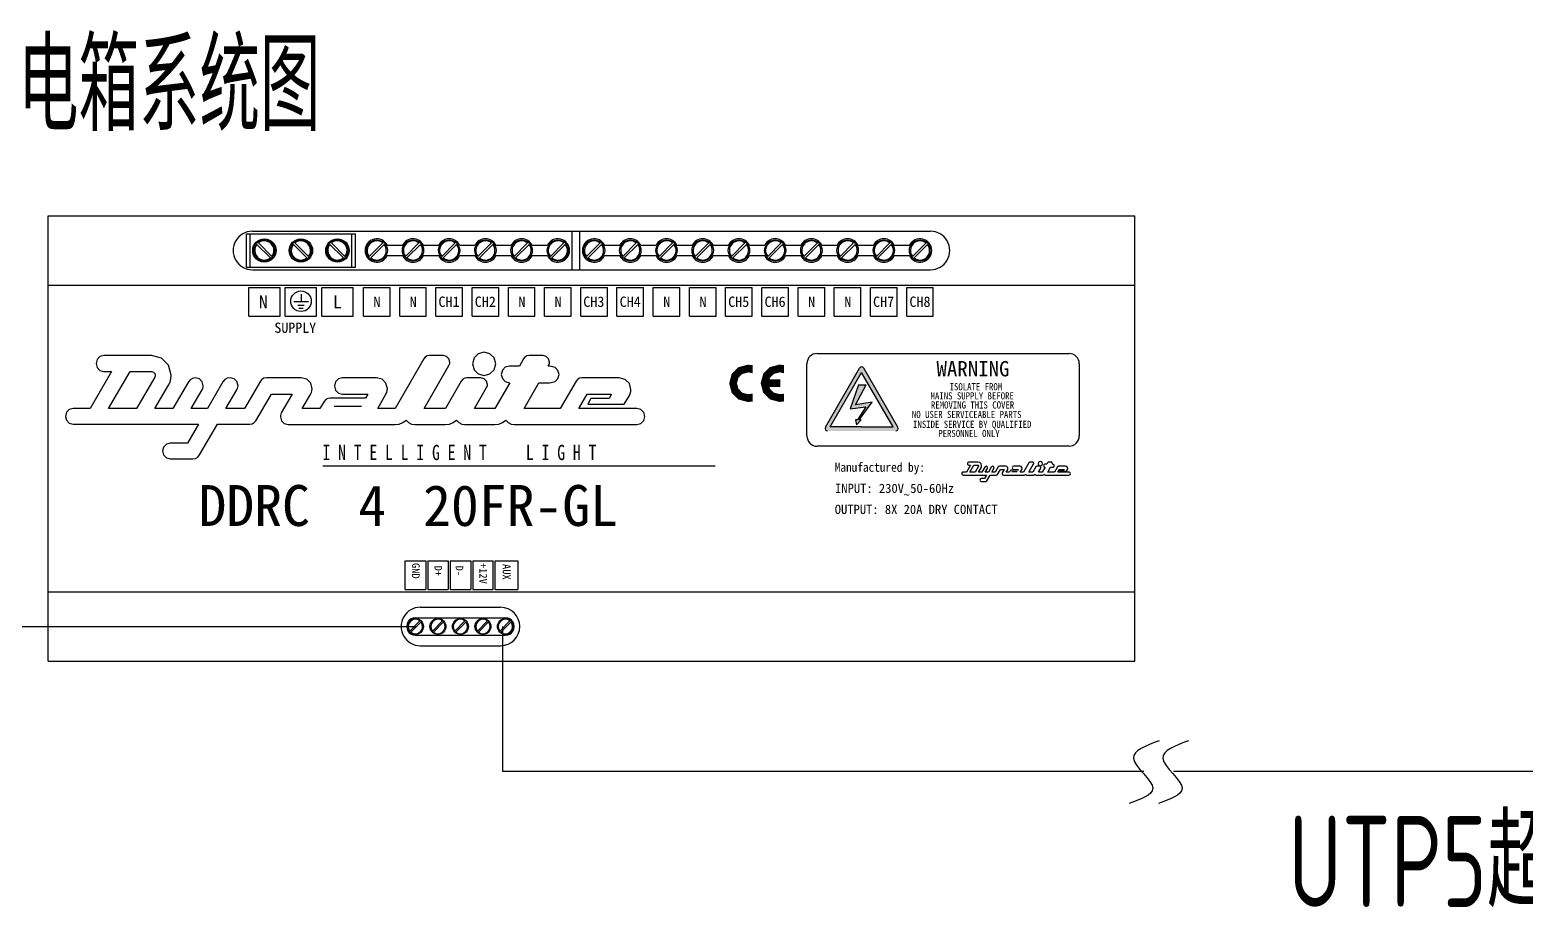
# Model space of a CAD drawing. Header units: millimetres. Extents: x -158656 to -149924, y -51573 to -51018.
# Drawn here: x -156781.2 to -156723.7, y -51181.3 to -51147.6 of the extents above; entities that cross this region are included whole.
import ezdxf

# ---------------------------------------------------------------- set-up
doc = ezdxf.new("R2010")
doc.units = ezdxf.units.MM
doc.header["$MEASUREMENT"] = 0
for name, color, linetype in [('kindalt-文字', 7, 'Continuous'), ('TKTEXT', 9, 'Continuous'), ('WIRING', 7, 'Continuous'), ('系统', 7, 'Continuous')]:
    doc.layers.add(name, color=color, linetype=linetype)
doc.styles.add('XD2008', font='xd-hzs.shx', dxfattribs={"width": 0.7, "bigfont": 'xd-hztxt.shx'})

# ---------------------------------------------------------------- blocks, each defined once
blk = doc.blocks.new('A$C3DF868BB')
at = {"layer": 'WIRING', "linetype": 'Continuous', "const_width": 0.0054}
for points in [[(0.0259, 0.0426), (0.0249, 0.0426), (0.0238, 0.0427), (0.0228, 0.0427), (0.0127, 0.04), (0.0055, 0.0328), (0.0028, 0.0227), (0.0055, 0.0126), (0.0127, 0.0054), (0.0228, 0.0027), (0.0239, 0.0027), (0.025, 0.0028), (0.0259, 0.0029), (0.0259, 0.007), (0.0249, 0.0068), (0.0238, 0.0068), (0.0228, 0.0067), (0.0147, 0.0089), (0.009, 0.0147), (0.0068, 0.0227), (0.009, 0.0308), (0.0147, 0.0365), (0.0228, 0.0387), (0.0238, 0.0387), (0.0249, 0.0386), (0.0259, 0.0384)], [(0.0643, 0.0426), (0.0634, 0.0427), (0.0623, 0.0428), (0.0613, 0.0428), (0.0512, 0.0401), (0.044, 0.0329), (0.0413, 0.0228), (0.044, 0.0127), (0.0512, 0.0055), (0.0613, 0.0028), (0.0624, 0.0028), (0.0635, 0.0029), (0.0644, 0.003), (0.0643, 0.007), (0.0633, 0.0069), (0.0623, 0.0068), (0.0613, 0.0068), (0.0532, 0.009), (0.0475, 0.0147), (0.0453, 0.0228), (0.0475, 0.0309), (0.0532, 0.0366), (0.0613, 0.0388), (0.0623, 0.0388), (0.0633, 0.0386), (0.0643, 0.0384)], [(0.0439, 0.0249), (0.0597, 0.0249), (0.0597, 0.0209), (0.0439, 0.0209)]]:
    blk.add_lwpolyline(points, close=True, dxfattribs=at)
at = {"layer": 'WIRING'}
blk.add_solid([(0.0439, 0.0249), (0.0597, 0.0249), (0.0439, 0.0209), (0.0597, 0.0209)], dxfattribs=at)

msp = doc.modelspace()

# ---------------------------------------------------------------- hatches: boundary and pattern name
at = {"layer": 'TKTEXT'}
h = msp.add_hatch(color=0, dxfattribs=at)
edge = h.paths.add_edge_path()
edge.add_ellipse((-156750.536, -51162.927), major_axis=(-0.0006, 0.0983), ratio=1, start_angle=59.66732, end_angle=179.49905)
edge.add_line((-156750.537, -51163.025), (-156749.225, -51163.029))
edge.add_line((-156749.225, -51163.029), (-156747.913, -51163.025))
edge.add_ellipse((-156747.914, -51162.927), major_axis=(0.0002, 0.0983), ratio=1, start_angle=180.27601, end_angle=300.10775)
edge.add_line((-156747.828, -51162.878), (-156749.14, -51160.606))
edge.add_ellipse((-156749.225, -51160.655), major_axis=(0, 0.0983), ratio=1, start_angle=-60, end_angle=60)
edge.add_line((-156749.31, -51160.606), (-156750.622, -51162.878))
h.paths.add_polyline_path([(-156749.225, -51160.773), (-156748.016, -51162.868), (-156749.225, -51162.872), (-156750.434, -51162.868)], flags=16)
h.paths.add_polyline_path([(-156749.342, -51161.247), (-156749.05, -51161.247), (-156749.464, -51162.016), (-156748.815, -51161.922), (-156749.315, -51162.596), (-156749.248, -51162.596), (-156749.423, -51162.785), (-156749.464, -51162.596), (-156749.383, -51162.596), (-156749.059, -51162.097), (-156749.666, -51162.178)], flags=0)

# ---------------------------------------------------------------- linework, layer by layer
at = {"layer": 'TKTEXT', "color": 0}
for p, q in [((-156780.52, -51171.871), (-156780.52, -51154.758)), ((-156780.52, -51171.871), (-156780.52, -51154.758)), ((-156780.52, -51154.758), (-156738.721, -51154.758)), ((-156738.721, -51171.871), (-156738.721, -51154.758)), ((-156738.721, -51171.871), (-156738.721, -51154.758)), ((-156772.891, -51155.448), (-156768.702, -51155.448)), ((-156772.891, -51156.724), (-156772.891, -51155.448)), ((-156772.751, -51156.724), (-156772.751, -51155.448)), ((-156772.664, -51155.348), (-156746.576, -51155.348)), ((-156768.841, -51156.724), (-156768.841, -51155.448)), ((-156768.702, -51156.724), (-156768.702, -51155.448)), ((-156760.362, -51156.824), (-156760.362, -51155.348)), ((-156760.064, -51156.824), (-156760.064, -51155.348)), ((-156772.489, -51155.855), (-156771.971, -51156.374)), ((-156772.433, -51155.798), (-156771.914, -51156.317)), ((-156771.084, -51155.855), (-156770.565, -51156.374)), ((-156771.028, -51155.798), (-156770.509, -51156.317)), ((-156769.678, -51155.855), (-156769.16, -51156.374)), ((-156769.622, -51155.798), (-156769.103, -51156.317)), ((-156768.166, -51156.317), (-156767.647, -51155.798)), ((-156768.109, -51156.374), (-156767.591, -51155.855)), ((-156767.476, -51155.887), (-156766.887, -51155.887)), ((-156767.476, -51156.285), (-156766.887, -51156.285)), ((-156766.772, -51156.317), (-156766.254, -51155.798)), ((-156766.716, -51156.374), (-156766.197, -51155.855)), ((-156766.083, -51155.887), (-156765.494, -51155.887)), ((-156766.083, -51156.285), (-156765.494, -51156.285)), ((-156765.379, -51156.317), (-156764.86, -51155.798)), ((-156765.323, -51156.374), (-156764.804, -51155.855)), ((-156764.69, -51155.887), (-156764.1, -51155.887)), ((-156764.69, -51156.285), (-156764.1, -51156.285)), ((-156763.986, -51156.317), (-156763.467, -51155.798)), ((-156763.93, -51156.374), (-156763.411, -51155.855)), ((-156763.296, -51155.887), (-156762.707, -51155.887)), ((-156763.296, -51156.285), (-156762.707, -51156.285)), ((-156762.593, -51156.317), (-156762.074, -51155.798)), ((-156762.536, -51156.374), (-156762.017, -51155.855)), ((-156761.903, -51155.887), (-156761.314, -51155.887)), ((-156761.903, -51156.285), (-156761.314, -51156.285)), ((-156761.199, -51156.317), (-156760.68, -51155.798)), ((-156761.143, -51156.374), (-156760.624, -51155.855)), ((-156759.806, -51156.317), (-156759.287, -51155.798)), ((-156759.75, -51156.374), (-156759.231, -51155.855)), ((-156759.116, -51155.887), (-156758.527, -51155.887)), ((-156759.116, -51156.285), (-156758.527, -51156.285)), ((-156758.413, -51156.317), (-156757.894, -51155.798)), ((-156758.356, -51156.374), (-156757.838, -51155.855)), ((-156757.723, -51155.887), (-156757.134, -51155.887)), ((-156757.723, -51156.285), (-156757.134, -51156.285)), ((-156757.019, -51156.317), (-156756.501, -51155.798)), ((-156756.963, -51156.374), (-156756.444, -51155.855)), ((-156756.33, -51155.887), (-156755.741, -51155.887)), ((-156756.33, -51156.285), (-156755.741, -51156.285)), ((-156755.626, -51156.317), (-156755.107, -51155.798)), ((-156755.57, -51156.374), (-156755.051, -51155.855)), ((-156754.937, -51155.887), (-156754.347, -51155.887)), ((-156754.937, -51156.285), (-156754.347, -51156.285)), ((-156754.233, -51156.317), (-156753.714, -51155.798)), ((-156754.177, -51156.374), (-156753.658, -51155.855)), ((-156753.543, -51155.887), (-156752.954, -51155.887)), ((-156753.543, -51156.285), (-156752.954, -51156.285)), ((-156752.84, -51156.317), (-156752.321, -51155.798)), ((-156752.783, -51156.374), (-156752.265, -51155.855)), ((-156752.15, -51155.887), (-156751.561, -51155.887)), ((-156752.15, -51156.285), (-156751.561, -51156.285)), ((-156751.446, -51156.317), (-156750.928, -51155.798)), ((-156751.39, -51156.374), (-156750.871, -51155.855)), ((-156750.757, -51155.887), (-156750.168, -51155.887)), ((-156750.757, -51156.285), (-156750.168, -51156.285)), ((-156750.053, -51156.317), (-156749.534, -51155.798)), ((-156749.997, -51156.374), (-156749.478, -51155.855)), ((-156749.363, -51155.887), (-156748.774, -51155.887)), ((-156749.363, -51156.285), (-156748.774, -51156.285)), ((-156748.66, -51156.317), (-156748.141, -51155.798)), ((-156748.604, -51156.374), (-156748.085, -51155.855)), ((-156747.97, -51155.887), (-156747.381, -51155.887)), ((-156747.97, -51156.285), (-156747.381, -51156.285)), ((-156747.267, -51156.317), (-156746.748, -51155.798)), ((-156747.21, -51156.374), (-156746.691, -51155.855)), ((-156772.891, -51156.724), (-156768.702, -51156.724)), ((-156772.664, -51156.824), (-156746.576, -51156.824)), ((-156780.52, -51157.414), (-156738.721, -51157.414)), ((-156772.805, -51158.614), (-156772.805, -51157.512)), ((-156772.805, -51157.512), (-156771.599, -51157.512)), ((-156771.599, -51158.614), (-156771.599, -51157.512)), ((-156771.4, -51158.614), (-156771.4, -51157.512)), ((-156771.4, -51157.512), (-156770.193, -51157.512)), ((-156770.193, -51158.614), (-156770.193, -51157.512)), ((-156769.994, -51158.614), (-156769.994, -51157.512)), ((-156769.994, -51157.512), (-156768.788, -51157.512)), ((-156768.788, -51158.614), (-156768.788, -51157.512)), ((-156768.39, -51158.614), (-156768.39, -51157.512)), ((-156768.39, -51157.512), (-156767.367, -51157.512)), ((-156767.367, -51158.614), (-156767.367, -51157.512)), ((-156766.996, -51158.614), (-156766.996, -51157.512)), ((-156766.996, -51157.512), (-156765.973, -51157.512)), ((-156765.973, -51158.614), (-156765.973, -51157.512)), ((-156765.603, -51158.614), (-156765.603, -51157.512)), ((-156765.603, -51157.512), (-156764.58, -51157.512)), ((-156764.58, -51158.614), (-156764.58, -51157.512)), ((-156764.21, -51158.614), (-156764.21, -51157.512)), ((-156764.21, -51157.512), (-156763.187, -51157.512)), ((-156763.187, -51158.614), (-156763.187, -51157.512)), ((-156762.816, -51158.614), (-156762.816, -51157.512)), ((-156762.816, -51157.512), (-156761.794, -51157.512)), ((-156761.794, -51158.614), (-156761.794, -51157.512)), ((-156761.423, -51158.614), (-156761.423, -51157.512)), ((-156761.423, -51157.512), (-156760.4, -51157.512)), ((-156760.4, -51158.614), (-156760.4, -51157.512)), ((-156760.03, -51158.614), (-156760.03, -51157.512)), ((-156760.03, -51157.512), (-156759.007, -51157.512)), ((-156759.007, -51158.614), (-156759.007, -51157.512)), ((-156758.637, -51158.614), (-156758.637, -51157.512)), ((-156758.637, -51157.512), (-156757.614, -51157.512)), ((-156757.614, -51158.614), (-156757.614, -51157.512)), ((-156757.243, -51158.614), (-156757.243, -51157.512)), ((-156757.243, -51157.512), (-156756.22, -51157.512)), ((-156756.22, -51158.614), (-156756.22, -51157.512)), ((-156755.85, -51158.614), (-156755.85, -51157.512)), ((-156755.85, -51157.512), (-156754.827, -51157.512)), ((-156754.827, -51158.614), (-156754.827, -51157.512)), ((-156754.457, -51158.614), (-156754.457, -51157.512)), ((-156754.457, -51157.512), (-156753.434, -51157.512)), ((-156753.434, -51158.614), (-156753.434, -51157.512)), ((-156753.064, -51158.614), (-156753.064, -51157.512)), ((-156753.064, -51157.512), (-156752.041, -51157.512)), ((-156752.041, -51158.614), (-156752.041, -51157.512)), ((-156751.67, -51158.614), (-156751.67, -51157.512)), ((-156751.67, -51157.512), (-156750.647, -51157.512)), ((-156750.647, -51158.614), (-156750.647, -51157.512)), ((-156750.277, -51158.614), (-156750.277, -51157.512)), ((-156750.277, -51157.512), (-156749.254, -51157.512)), ((-156749.254, -51158.614), (-156749.254, -51157.512)), ((-156748.884, -51158.614), (-156748.884, -51157.512)), ((-156748.884, -51157.512), (-156747.861, -51157.512)), ((-156747.861, -51158.614), (-156747.861, -51157.512)), ((-156747.49, -51158.614), (-156747.49, -51157.512)), ((-156747.49, -51157.512), (-156746.468, -51157.512)), ((-156746.468, -51158.614), (-156746.468, -51157.512)), ((-156772.805, -51158.614), (-156771.599, -51158.614)), ((-156771.4, -51158.614), (-156770.193, -51158.614)), ((-156769.994, -51158.614), (-156768.788, -51158.614)), ((-156768.39, -51158.614), (-156767.367, -51158.614)), ((-156766.996, -51158.614), (-156765.973, -51158.614)), ((-156765.603, -51158.614), (-156764.58, -51158.614)), ((-156764.21, -51158.614), (-156763.187, -51158.614)), ((-156762.816, -51158.614), (-156761.794, -51158.614)), ((-156761.423, -51158.614), (-156760.4, -51158.614)), ((-156760.03, -51158.614), (-156759.007, -51158.614)), ((-156758.637, -51158.614), (-156757.614, -51158.614)), ((-156757.243, -51158.614), (-156756.22, -51158.614)), ((-156755.85, -51158.614), (-156754.827, -51158.614)), ((-156754.457, -51158.614), (-156753.434, -51158.614)), ((-156753.064, -51158.614), (-156752.041, -51158.614)), ((-156751.67, -51158.614), (-156750.647, -51158.614)), ((-156750.277, -51158.614), (-156749.254, -51158.614)), ((-156748.884, -51158.614), (-156747.861, -51158.614)), ((-156747.49, -51158.614), (-156746.468, -51158.614)), ((-156778.636, -51160.279), (-156778.677, -51160.433)), ((-156778.528, -51160.168), (-156778.636, -51160.279)), ((-156778.376, -51160.125), (-156778.528, -51160.168)), ((-156778.375, -51160.125), (-156778.376, -51160.125)), ((-156778.376, -51160.125), (-156778.373, -51160.125)), ((-156776.538, -51160.125), (-156778.376, -51160.125)), ((-156778.373, -51160.125), (-156778.375, -51160.125)), ((-156776.157, -51160.232), (-156776.538, -51160.125)), ((-156775.885, -51160.501), (-156776.157, -51160.232)), ((-156766.073, -51160.253), (-156767.174, -51162.156)), ((-156766.016, -51160.186), (-156766.073, -51160.253)), ((-156765.941, -51160.141), (-156766.016, -51160.186)), ((-156765.855, -51160.125), (-156765.941, -51160.141)), ((-156765.317, -51160.125), (-156765.855, -51160.125)), ((-156765.189, -51160.163), (-156765.317, -51160.125)), ((-156765.1, -51160.252), (-156765.189, -51160.163)), ((-156765.067, -51160.375), (-156765.1, -51160.252)), ((-156764.135, -51160.22), (-156764.196, -51160.446)), ((-156763.973, -51160.059), (-156764.135, -51160.22)), ((-156763.748, -51159.997), (-156763.973, -51160.059)), ((-156763.522, -51160.059), (-156763.748, -51159.997)), ((-156763.361, -51160.22), (-156763.522, -51160.059)), ((-156763.299, -51160.446), (-156763.361, -51160.22)), ((-156762.236, -51160.253), (-156762.39, -51160.535)), ((-156762.18, -51160.186), (-156762.236, -51160.253)), ((-156762.105, -51160.141), (-156762.18, -51160.186)), ((-156762.018, -51160.125), (-156762.105, -51160.141)), ((-156761.48, -51160.125), (-156762.018, -51160.125)), ((-156761.356, -51160.163), (-156761.48, -51160.125)), ((-156761.265, -51160.254), (-156761.356, -51160.163)), ((-156761.23, -51160.382), (-156761.265, -51160.254)), ((-156750.938, -51160.046), (-156741.248, -51160.046)), ((-156778.088, -51160.74), (-156778.901, -51162.156)), ((-156778.677, -51160.433), (-156778.636, -51160.589)), ((-156778.636, -51160.589), (-156778.528, -51160.699)), ((-156778.528, -51160.699), (-156778.376, -51160.74)), ((-156778.376, -51160.74), (-156778.374, -51160.74)), ((-156778.374, -51160.74), (-156778.371, -51160.74)), ((-156778.371, -51160.74), (-156778.37, -51160.74)), ((-156778.37, -51160.74), (-156778.088, -51160.74)), ((-156778.197, -51162.156), (-156777.37, -51160.74)), ((-156777.37, -51160.74), (-156776.538, -51160.74)), ((-156776.538, -51160.74), (-156776.467, -51160.76)), ((-156776.467, -51160.76), (-156776.416, -51160.81)), ((-156776.416, -51160.81), (-156776.397, -51160.881)), ((-156776.405, -51160.93), (-156776.416, -51160.952)), ((-156776.399, -51160.906), (-156776.405, -51160.93)), ((-156776.397, -51160.881), (-156776.399, -51160.906)), ((-156775.782, -51160.881), (-156775.885, -51160.501)), ((-156775.794, -51161.015), (-156775.782, -51160.881)), ((-156766.053, -51162.156), (-156765.099, -51160.503)), ((-156765.099, -51160.503), (-156765.082, -51160.463)), ((-156765.082, -51160.463), (-156765.071, -51160.42)), ((-156765.071, -51160.42), (-156765.067, -51160.375)), ((-156764.196, -51160.446), (-156764.135, -51160.672)), ((-156764.135, -51160.672), (-156763.973, -51160.833)), ((-156763.973, -51160.833), (-156763.748, -51160.894)), ((-156763.748, -51160.894), (-156763.522, -51160.833)), ((-156763.522, -51160.833), (-156763.361, -51160.672)), ((-156763.361, -51160.672), (-156763.299, -51160.446)), ((-156763.045, -51160.691), (-156763.088, -51160.849)), ((-156763.088, -51160.849), (-156763.045, -51161.012)), ((-156762.932, -51160.578), (-156763.045, -51160.691)), ((-156762.774, -51160.535), (-156762.932, -51160.578)), ((-156762.39, -51160.535), (-156762.774, -51160.535)), ((-156761.282, -51160.535), (-156761.262, -51160.497)), ((-156761.23, -51160.535), (-156761.282, -51160.535)), ((-156761.262, -51160.497), (-156761.246, -51160.458)), ((-156761.246, -51160.458), (-156761.235, -51160.42)), ((-156761.235, -51160.42), (-156761.23, -51160.382)), ((-156761.173, -51160.542), (-156761.23, -51160.535)), ((-156761.019, -51160.584), (-156761.173, -51160.542)), ((-156760.908, -51160.695), (-156761.019, -51160.584)), ((-156760.865, -51160.849), (-156760.908, -51160.695)), ((-156760.908, -51161.007), (-156760.865, -51160.849)), ((-156751.331, -51163.218), (-156751.331, -51160.44)), ((-156750.622, -51162.878), (-156749.31, -51160.606)), ((-156750.434, -51162.868), (-156749.225, -51160.773)), ((-156748.016, -51162.868), (-156749.225, -51160.773)), ((-156747.828, -51162.878), (-156749.14, -51160.606)), ((-156740.855, -51160.44), (-156740.855, -51163.218)), ((-156776.416, -51160.952), (-156777.114, -51162.156)), ((-156776.41, -51162.156), (-156775.885, -51161.265)), ((-156775.885, -51161.265), (-156775.83, -51161.144)), ((-156775.83, -51161.144), (-156775.794, -51161.015)), ((-156775.122, -51161.137), (-156775.724, -51162.156)), ((-156775.056, -51161.055), (-156775.122, -51161.137)), ((-156774.965, -51161.002), (-156775.056, -51161.055)), ((-156775.02, -51162.156), (-156774.597, -51161.445)), ((-156774.86, -51160.984), (-156774.965, -51161.002)), ((-156774.703, -51161.025), (-156774.86, -51160.984)), ((-156774.594, -51161.132), (-156774.703, -51161.025)), ((-156774.597, -51161.445), (-156774.571, -51161.396)), ((-156774.552, -51161.284), (-156774.594, -51161.132)), ((-156774.571, -51161.396), (-156774.557, -51161.342)), ((-156774.557, -51161.342), (-156774.552, -51161.284)), ((-156773.797, -51161.137), (-156774.386, -51162.156)), ((-156773.725, -51161.05), (-156773.797, -51161.137)), ((-156773.631, -51160.996), (-156773.725, -51161.05)), ((-156773.681, -51162.156), (-156773.259, -51161.445)), ((-156773.521, -51160.977), (-156773.631, -51160.996)), ((-156773.365, -51161.018), (-156773.521, -51160.977)), ((-156773.255, -51161.128), (-156773.365, -51161.018)), ((-156773.259, -51161.445), (-156773.233, -51161.396)), ((-156773.214, -51161.284), (-156773.255, -51161.128)), ((-156773.233, -51161.396), (-156773.218, -51161.342)), ((-156773.218, -51161.342), (-156773.214, -51161.284)), ((-156772.356, -51161.112), (-156772.964, -51162.156)), ((-156772.297, -51161.044), (-156772.356, -51161.112)), ((-156772.217, -51161), (-156772.297, -51161.044)), ((-156772.125, -51160.984), (-156772.217, -51161)), ((-156770.78, -51160.984), (-156772.125, -51160.984)), ((-156770.57, -51161.04), (-156770.78, -51160.984)), ((-156770.42, -51161.189), (-156770.57, -51161.04)), ((-156770.364, -51161.4), (-156770.42, -51161.189)), ((-156770.389, -51161.547), (-156770.37, -51161.475)), ((-156770.37, -51161.475), (-156770.364, -51161.4)), ((-156769.462, -51161.139), (-156769.505, -51161.297)), ((-156769.505, -51161.297), (-156769.462, -51161.456)), ((-156769.35, -51161.026), (-156769.462, -51161.139)), ((-156769.462, -51161.456), (-156769.35, -51161.568)), ((-156769.192, -51160.984), (-156769.35, -51161.026)), ((-156767.885, -51160.984), (-156769.192, -51160.984)), ((-156767.675, -51161.04), (-156767.885, -51160.984)), ((-156767.525, -51161.189), (-156767.675, -51161.04)), ((-156767.469, -51161.4), (-156767.525, -51161.189)), ((-156767.494, -51161.545), (-156767.475, -51161.475)), ((-156767.475, -51161.475), (-156767.469, -51161.4)), ((-156764.625, -51161.105), (-156765.233, -51162.156)), ((-156764.569, -51161.039), (-156764.625, -51161.105)), ((-156764.494, -51160.998), (-156764.569, -51161.039)), ((-156764.407, -51160.984), (-156764.494, -51160.998)), ((-156763.869, -51160.984), (-156764.407, -51160.984)), ((-156764.113, -51162.156), (-156763.651, -51161.355)), ((-156763.745, -51161.017), (-156763.869, -51160.984)), ((-156763.654, -51161.106), (-156763.745, -51161.017)), ((-156763.619, -51161.233), (-156763.654, -51161.106)), ((-156763.651, -51161.355), (-156763.635, -51161.316)), ((-156763.635, -51161.316), (-156763.624, -51161.276)), ((-156763.624, -51161.276), (-156763.619, -51161.233)), ((-156762.761, -51161.169), (-156763.338, -51162.156)), ((-156763.045, -51161.012), (-156762.932, -51161.126)), ((-156762.932, -51161.126), (-156762.774, -51161.169)), ((-156762.774, -51161.169), (-156762.761, -51161.169)), ((-156762.21, -51162.156), (-156761.64, -51161.169)), ((-156761.64, -51161.169), (-156761.23, -51161.169)), ((-156761.23, -51161.169), (-156761.173, -51161.163)), ((-156761.173, -51161.163), (-156761.019, -51161.12)), ((-156761.019, -51161.12), (-156760.908, -51161.007)), ((-156760.206, -51161.105), (-156760.821, -51162.156)), ((-156760.149, -51161.039), (-156760.206, -51161.105)), ((-156760.074, -51160.998), (-156760.149, -51161.039)), ((-156759.988, -51160.984), (-156760.074, -51160.998)), ((-156758.547, -51160.984), (-156759.988, -51160.984)), ((-156758.32, -51161.044), (-156758.547, -51160.984)), ((-156758.159, -51161.205), (-156758.32, -51161.044)), ((-156758.099, -51161.432), (-156758.159, -51161.205)), ((-156758.124, -51161.584), (-156758.105, -51161.508)), ((-156758.105, -51161.508), (-156758.099, -51161.432)), ((-156749.342, -51161.247), (-156749.666, -51162.178)), ((-156749.464, -51162.016), (-156749.05, -51161.247)), ((-156749.342, -51161.247), (-156749.05, -51161.247)), ((-156772.528, -51162.63), (-156771.933, -51161.611)), ((-156771.933, -51161.611), (-156771.132, -51161.611)), ((-156771.132, -51161.611), (-156771.549, -51162.328)), ((-156770.742, -51162.156), (-156770.421, -51161.618)), ((-156770.421, -51161.618), (-156770.389, -51161.547)), ((-156769.896, -51161.887), (-156770.063, -51162.156)), ((-156769.838, -51161.819), (-156769.896, -51161.887)), ((-156769.758, -51161.775), (-156769.838, -51161.819)), ((-156769.666, -51161.758), (-156769.758, -51161.775)), ((-156768.314, -51161.758), (-156769.666, -51161.758)), ((-156768.465, -51162.085), (-156769.515, -51162.085)), ((-156769.35, -51161.568), (-156769.192, -51161.611)), ((-156769.192, -51161.611), (-156768.224, -51161.611)), ((-156768.224, -51161.611), (-156768.314, -51161.758)), ((-156767.834, -51162.156), (-156767.526, -51161.611)), ((-156767.526, -51161.611), (-156767.494, -51161.545)), ((-156760.11, -51162.156), (-156759.789, -51161.611)), ((-156759.789, -51161.611), (-156758.842, -51161.611)), ((-156759.642, -51161.778), (-156759.764, -51161.996)), ((-156759.764, -51161.996), (-156758.355, -51161.996)), ((-156758.938, -51161.778), (-156759.642, -51161.778)), ((-156758.842, -51161.611), (-156758.938, -51161.778)), ((-156758.355, -51161.996), (-156758.156, -51161.656)), ((-156758.156, -51161.656), (-156758.124, -51161.584)), ((-156748.815, -51161.922), (-156749.464, -51162.016)), ((-156749.315, -51162.596), (-156748.815, -51161.922)), ((-156779.815, -51162.306), (-156779.856, -51162.463)), ((-156779.856, -51162.463), (-156779.815, -51162.615)), ((-156779.707, -51162.197), (-156779.815, -51162.306)), ((-156779.815, -51162.615), (-156779.707, -51162.723)), ((-156779.554, -51162.156), (-156779.707, -51162.197)), ((-156778.901, -51162.156), (-156779.554, -51162.156)), ((-156777.114, -51162.156), (-156778.197, -51162.156)), ((-156775.724, -51162.156), (-156776.41, -51162.156)), ((-156774.386, -51162.156), (-156775.02, -51162.156)), ((-156772.964, -51162.156), (-156773.681, -51162.156)), ((-156772.591, -51162.701), (-156772.528, -51162.63)), ((-156771.583, -51162.43), (-156771.587, -51162.482)), ((-156771.587, -51162.482), (-156771.546, -51162.634)), ((-156771.57, -51162.377), (-156771.583, -51162.43)), ((-156771.549, -51162.328), (-156771.57, -51162.377)), ((-156771.546, -51162.634), (-156771.438, -51162.742)), ((-156770.063, -51162.156), (-156770.742, -51162.156)), ((-156767.174, -51162.156), (-156767.834, -51162.156)), ((-156766.874, -51162.704), (-156766.751, -51162.61)), ((-156766.751, -51162.61), (-156766.661, -51162.704)), ((-156765.233, -51162.156), (-156766.053, -51162.156)), ((-156764.938, -51162.704), (-156764.811, -51162.61)), ((-156764.811, -51162.61), (-156764.723, -51162.704)), ((-156763.338, -51162.156), (-156764.113, -51162.156)), ((-156763.042, -51162.704), (-156762.915, -51162.61)), ((-156762.915, -51162.61), (-156762.825, -51162.704)), ((-156760.821, -51162.156), (-156762.21, -51162.156)), ((-156757.881, -51162.156), (-156760.11, -51162.156)), ((-156757.879, -51162.156), (-156757.881, -51162.156)), ((-156757.876, -51162.156), (-156757.879, -51162.156)), ((-156757.874, -51162.156), (-156757.876, -51162.156)), ((-156757.716, -51162.198), (-156757.874, -51162.156)), ((-156757.603, -51162.311), (-156757.716, -51162.198)), ((-156757.716, -51162.74), (-156757.603, -51162.628)), ((-156757.561, -51162.469), (-156757.603, -51162.311)), ((-156757.603, -51162.628), (-156757.561, -51162.469)), ((-156749.666, -51162.178), (-156749.059, -51162.097)), ((-156749.464, -51162.596), (-156749.423, -51162.785)), ((-156749.383, -51162.596), (-156749.464, -51162.596)), ((-156749.423, -51162.785), (-156749.248, -51162.596)), ((-156749.059, -51162.097), (-156749.383, -51162.596)), ((-156749.248, -51162.596), (-156749.315, -51162.596)), ((-156779.707, -51162.723), (-156779.554, -51162.764)), ((-156779.554, -51162.764), (-156774.738, -51162.764)), ((-156774.738, -51162.764), (-156775.161, -51163.494)), ((-156774.693, -51163.949), (-156774.002, -51162.764)), ((-156774.002, -51162.764), (-156772.765, -51162.764)), ((-156772.765, -51162.764), (-156772.673, -51162.748)), ((-156772.673, -51162.748), (-156772.591, -51162.701)), ((-156771.438, -51162.742), (-156771.286, -51162.783)), ((-156771.286, -51162.783), (-156767.187, -51162.783)), ((-156767.187, -51162.783), (-156767.185, -51162.783)), ((-156767.185, -51162.783), (-156767.18, -51162.783)), ((-156767.18, -51162.783), (-156767.174, -51162.783)), ((-156767.174, -51162.783), (-156767.018, -51162.763)), ((-156767.018, -51162.763), (-156766.874, -51162.704)), ((-156766.661, -51162.704), (-156766.547, -51162.763)), ((-156766.547, -51162.763), (-156766.418, -51162.783)), ((-156766.418, -51162.783), (-156766.416, -51162.783)), ((-156766.416, -51162.783), (-156766.412, -51162.783)), ((-156766.412, -51162.783), (-156766.405, -51162.783)), ((-156766.405, -51162.783), (-156765.253, -51162.783)), ((-156765.253, -51162.783), (-156765.246, -51162.783)), ((-156765.246, -51162.783), (-156765.242, -51162.783)), ((-156765.242, -51162.783), (-156765.24, -51162.783)), ((-156765.24, -51162.783), (-156765.083, -51162.763)), ((-156765.083, -51162.763), (-156764.938, -51162.704)), ((-156764.723, -51162.704), (-156764.61, -51162.763)), ((-156764.61, -51162.763), (-156764.484, -51162.783)), ((-156764.484, -51162.783), (-156764.479, -51162.783)), ((-156764.479, -51162.783), (-156764.476, -51162.783)), ((-156764.476, -51162.783), (-156764.471, -51162.783)), ((-156764.471, -51162.783), (-156763.357, -51162.783)), ((-156763.357, -51162.783), (-156763.35, -51162.783)), ((-156763.35, -51162.783), (-156763.344, -51162.783)), ((-156763.344, -51162.783), (-156763.338, -51162.783)), ((-156763.338, -51162.783), (-156763.185, -51162.763)), ((-156763.185, -51162.763), (-156763.042, -51162.704)), ((-156762.825, -51162.704), (-156762.713, -51162.763)), ((-156762.713, -51162.763), (-156762.588, -51162.783)), ((-156762.588, -51162.783), (-156762.582, -51162.783)), ((-156762.582, -51162.783), (-156762.577, -51162.783)), ((-156762.577, -51162.783), (-156762.576, -51162.783)), ((-156762.576, -51162.783), (-156757.881, -51162.783)), ((-156757.881, -51162.783), (-156757.879, -51162.783)), ((-156757.879, -51162.783), (-156757.876, -51162.783)), ((-156757.876, -51162.783), (-156757.874, -51162.783)), ((-156757.874, -51162.783), (-156757.716, -51162.74)), ((-156749.225, -51162.872), (-156750.434, -51162.868)), ((-156749.225, -51162.872), (-156748.016, -51162.868)), ((-156776.076, -51163.643), (-156776.115, -51163.795)), ((-156776.115, -51163.795), (-156776.076, -51163.947)), ((-156775.971, -51163.535), (-156776.076, -51163.643)), ((-156775.821, -51163.494), (-156775.971, -51163.535)), ((-156775.161, -51163.494), (-156775.821, -51163.494)), ((-156741.248, -51163.612), (-156750.938, -51163.612)), ((-156776.076, -51163.947), (-156775.971, -51164.055)), ((-156775.971, -51164.055), (-156775.821, -51164.096)), ((-156775.821, -51164.096), (-156774.949, -51164.096)), ((-156774.949, -51164.096), (-156774.85, -51164.078)), ((-156774.85, -51164.078), (-156774.763, -51164.027)), ((-156774.763, -51164.027), (-156774.693, -51163.949)), ((-156769.957, -51164.365), (-156754.858, -51164.365)), ((-156745.044, -51164.339), (-156745.197, -51164.605)), ((-156745.147, -51164.253), (-156745.155, -51164.282)), ((-156745.155, -51164.282), (-156745.147, -51164.311)), ((-156745.127, -51164.232), (-156745.147, -51164.253)), ((-156745.147, -51164.311), (-156745.127, -51164.332)), ((-156745.098, -51164.224), (-156745.127, -51164.232)), ((-156745.127, -51164.332), (-156745.098, -51164.339)), ((-156745.098, -51164.224), (-156745.098, -51164.224)), ((-156745.098, -51164.224), (-156745.098, -51164.224)), ((-156745.098, -51164.224), (-156745.098, -51164.224)), ((-156744.753, -51164.224), (-156745.098, -51164.224)), ((-156745.098, -51164.339), (-156745.097, -51164.339)), ((-156745.098, -51164.339), (-156745.098, -51164.339)), ((-156745.097, -51164.339), (-156745.044, -51164.339)), ((-156745.097, -51164.339), (-156745.097, -51164.339)), ((-156745.064, -51164.605), (-156744.91, -51164.339)), ((-156744.91, -51164.339), (-156744.753, -51164.339)), ((-156744.731, -51164.379), (-156744.862, -51164.605)), ((-156744.682, -51164.244), (-156744.753, -51164.224)), ((-156744.753, -51164.339), (-156744.74, -51164.343)), ((-156744.74, -51164.343), (-156744.731, -51164.353)), ((-156744.731, -51164.353), (-156744.727, -51164.366)), ((-156744.729, -51164.375), (-156744.731, -51164.379)), ((-156744.727, -51164.371), (-156744.729, -51164.375)), ((-156744.727, -51164.366), (-156744.727, -51164.371)), ((-156744.631, -51164.295), (-156744.682, -51164.244)), ((-156744.612, -51164.366), (-156744.631, -51164.295)), ((-156744.621, -51164.415), (-156744.614, -51164.391)), ((-156744.614, -51164.391), (-156744.612, -51164.366)), ((-156744.458, -51164.388), (-156744.476, -51164.398)), ((-156744.439, -51164.385), (-156744.458, -51164.388)), ((-156744.409, -51164.393), (-156744.439, -51164.385)), ((-156744.389, -51164.413), (-156744.409, -51164.393)), ((-156744.208, -51164.387), (-156744.226, -51164.398)), ((-156744.188, -51164.384), (-156744.208, -51164.387)), ((-156744.158, -51164.392), (-156744.188, -51164.384)), ((-156744.138, -51164.412), (-156744.158, -51164.392)), ((-156743.943, -51164.388), (-156743.958, -51164.396)), ((-156743.926, -51164.385), (-156743.943, -51164.388)), ((-156743.674, -51164.385), (-156743.926, -51164.385)), ((-156743.634, -51164.396), (-156743.674, -51164.385)), ((-156743.376, -51164.385), (-156743.406, -51164.393)), ((-156743.131, -51164.385), (-156743.376, -51164.385)), ((-156743.092, -51164.396), (-156743.131, -51164.385)), ((-156742.791, -51164.248), (-156742.998, -51164.605)), ((-156742.781, -51164.235), (-156742.791, -51164.248)), ((-156742.788, -51164.605), (-156742.609, -51164.295)), ((-156742.767, -51164.227), (-156742.781, -51164.235)), ((-156742.75, -51164.224), (-156742.767, -51164.227)), ((-156742.649, -51164.224), (-156742.75, -51164.224)), ((-156742.626, -51164.231), (-156742.649, -51164.224)), ((-156742.609, -51164.248), (-156742.626, -51164.231)), ((-156742.603, -51164.271), (-156742.609, -51164.248)), ((-156742.609, -51164.295), (-156742.605, -51164.287)), ((-156742.605, -51164.287), (-156742.603, -51164.279)), ((-156742.603, -51164.279), (-156742.603, -51164.271)), ((-156742.495, -51164.388), (-156742.509, -51164.396)), ((-156742.479, -51164.385), (-156742.495, -51164.388)), ((-156742.378, -51164.385), (-156742.479, -51164.385)), ((-156742.428, -51164.242), (-156742.439, -51164.284)), ((-156742.439, -51164.284), (-156742.428, -51164.327)), ((-156742.398, -51164.212), (-156742.428, -51164.242)), ((-156742.428, -51164.327), (-156742.398, -51164.357)), ((-156742.355, -51164.2), (-156742.398, -51164.212)), ((-156742.398, -51164.357), (-156742.355, -51164.368)), ((-156742.355, -51164.391), (-156742.378, -51164.385)), ((-156742.313, -51164.212), (-156742.355, -51164.2)), ((-156742.355, -51164.368), (-156742.313, -51164.357)), ((-156742.338, -51164.408), (-156742.355, -51164.391)), ((-156742.283, -51164.242), (-156742.313, -51164.212)), ((-156742.313, -51164.357), (-156742.283, -51164.327)), ((-156742.271, -51164.284), (-156742.283, -51164.242)), ((-156742.283, -51164.327), (-156742.271, -51164.284)), ((-156742.223, -51164.33), (-156742.232, -51164.36)), ((-156742.232, -51164.36), (-156742.223, -51164.39)), ((-156742.202, -51164.309), (-156742.223, -51164.33)), ((-156742.223, -51164.39), (-156742.202, -51164.412)), ((-156742.173, -51164.301), (-156742.202, -51164.309)), ((-156742.101, -51164.301), (-156742.173, -51164.301)), ((-156742.072, -51164.248), (-156742.101, -51164.301)), ((-156742.061, -51164.235), (-156742.072, -51164.248)), ((-156742.047, -51164.227), (-156742.061, -51164.235)), ((-156742.031, -51164.224), (-156742.047, -51164.227)), ((-156741.93, -51164.224), (-156742.031, -51164.224)), ((-156741.907, -51164.231), (-156741.93, -51164.224)), ((-156741.89, -51164.248), (-156741.907, -51164.231)), ((-156741.893, -51164.301), (-156741.889, -51164.294)), ((-156741.883, -51164.301), (-156741.893, -51164.301)), ((-156741.883, -51164.272), (-156741.89, -51164.248)), ((-156741.889, -51164.294), (-156741.886, -51164.287)), ((-156741.886, -51164.287), (-156741.884, -51164.279)), ((-156741.884, -51164.279), (-156741.883, -51164.272)), ((-156741.872, -51164.302), (-156741.883, -51164.301)), ((-156741.844, -51164.31), (-156741.872, -51164.302)), ((-156741.823, -51164.331), (-156741.844, -51164.31)), ((-156741.844, -51164.411), (-156741.823, -51164.389)), ((-156741.815, -51164.36), (-156741.823, -51164.331)), ((-156741.823, -51164.389), (-156741.815, -51164.36)), ((-156741.667, -51164.388), (-156741.681, -51164.396)), ((-156741.65, -51164.385), (-156741.667, -51164.388)), ((-156741.38, -51164.385), (-156741.65, -51164.385)), ((-156741.338, -51164.396), (-156741.38, -51164.385)), ((-156745.368, -51164.633), (-156745.375, -51164.662)), ((-156745.375, -51164.662), (-156745.368, -51164.691)), ((-156745.348, -51164.613), (-156745.368, -51164.633)), ((-156745.368, -51164.691), (-156745.348, -51164.711)), ((-156745.319, -51164.605), (-156745.348, -51164.613)), ((-156745.348, -51164.711), (-156745.319, -51164.719)), ((-156745.197, -51164.605), (-156745.319, -51164.605)), ((-156745.319, -51164.719), (-156744.416, -51164.719)), ((-156744.862, -51164.605), (-156745.064, -51164.605)), ((-156744.729, -51164.605), (-156744.631, -51164.438)), ((-156744.601, -51164.605), (-156744.729, -51164.605)), ((-156744.667, -51164.884), (-156744.674, -51164.912)), ((-156744.674, -51164.912), (-156744.667, -51164.941)), ((-156744.647, -51164.863), (-156744.667, -51164.884)), ((-156744.667, -51164.941), (-156744.647, -51164.961)), ((-156744.619, -51164.856), (-156744.647, -51164.863)), ((-156744.647, -51164.961), (-156744.619, -51164.969)), ((-156744.631, -51164.438), (-156744.621, -51164.415)), ((-156744.495, -51164.856), (-156744.619, -51164.856)), ((-156744.488, -51164.414), (-156744.601, -51164.605)), ((-156744.416, -51164.719), (-156744.495, -51164.856)), ((-156744.476, -51164.398), (-156744.488, -51164.414)), ((-156744.469, -51164.605), (-156744.39, -51164.471)), ((-156744.35, -51164.605), (-156744.469, -51164.605)), ((-156744.456, -51164.969), (-156744.437, -51164.965)), ((-156744.437, -51164.965), (-156744.421, -51164.956)), ((-156744.421, -51164.956), (-156744.408, -51164.941)), ((-156744.408, -51164.941), (-156744.278, -51164.719)), ((-156744.39, -51164.471), (-156744.385, -51164.462)), ((-156744.381, -51164.441), (-156744.389, -51164.413)), ((-156744.385, -51164.462), (-156744.382, -51164.452)), ((-156744.382, -51164.452), (-156744.381, -51164.441)), ((-156744.239, -51164.414), (-156744.35, -51164.605)), ((-156744.278, -51164.719), (-156744.046, -51164.719)), ((-156744.226, -51164.398), (-156744.239, -51164.414)), ((-156744.218, -51164.605), (-156744.139, -51164.471)), ((-156744.083, -51164.605), (-156744.218, -51164.605)), ((-156744.139, -51164.471), (-156744.134, -51164.462)), ((-156744.13, -51164.441), (-156744.138, -51164.412)), ((-156744.134, -51164.462), (-156744.131, -51164.452)), ((-156744.131, -51164.452), (-156744.13, -51164.441)), ((-156743.969, -51164.409), (-156744.083, -51164.605)), ((-156744.046, -51164.719), (-156744.029, -51164.716)), ((-156744.029, -51164.716), (-156744.013, -51164.707)), ((-156744.013, -51164.707), (-156744.002, -51164.694)), ((-156744.002, -51164.694), (-156743.89, -51164.503)), ((-156743.958, -51164.396), (-156743.969, -51164.409)), ((-156743.89, -51164.503), (-156743.74, -51164.503)), ((-156743.824, -51164.656), (-156743.825, -51164.666)), ((-156743.825, -51164.666), (-156743.817, -51164.695)), ((-156743.822, -51164.646), (-156743.824, -51164.656)), ((-156743.818, -51164.637), (-156743.822, -51164.646)), ((-156743.74, -51164.503), (-156743.818, -51164.637)), ((-156743.817, -51164.695), (-156743.797, -51164.715)), ((-156743.797, -51164.715), (-156743.769, -51164.722)), ((-156743.769, -51164.722), (-156743, -51164.722)), ((-156743.667, -51164.605), (-156743.607, -51164.504)), ((-156743.539, -51164.605), (-156743.667, -51164.605)), ((-156743.606, -51164.424), (-156743.634, -51164.396)), ((-156743.607, -51164.504), (-156743.601, -51164.491)), ((-156743.596, -51164.463), (-156743.606, -51164.424)), ((-156743.601, -51164.491), (-156743.597, -51164.477)), ((-156743.597, -51164.477), (-156743.596, -51164.463)), ((-156743.508, -51164.554), (-156743.539, -51164.605)), ((-156743.497, -51164.542), (-156743.508, -51164.554)), ((-156743.482, -51164.533), (-156743.497, -51164.542)), ((-156743.465, -51164.53), (-156743.482, -51164.533)), ((-156743.211, -51164.53), (-156743.465, -51164.53)), ((-156743.24, -51164.592), (-156743.451, -51164.592)), ((-156743.427, -51164.414), (-156743.435, -51164.444)), ((-156743.435, -51164.444), (-156743.427, -51164.474)), ((-156743.406, -51164.393), (-156743.427, -51164.414)), ((-156743.427, -51164.474), (-156743.406, -51164.495)), ((-156743.406, -51164.495), (-156743.376, -51164.503)), ((-156743.376, -51164.503), (-156743.195, -51164.503)), ((-156743.195, -51164.503), (-156743.211, -51164.53)), ((-156743.121, -51164.605), (-156743.064, -51164.503)), ((-156742.998, -51164.605), (-156743.121, -51164.605)), ((-156743.064, -51164.424), (-156743.092, -51164.396)), ((-156743.053, -51164.463), (-156743.064, -51164.424)), ((-156743.064, -51164.503), (-156743.058, -51164.49)), ((-156743.058, -51164.49), (-156743.054, -51164.477)), ((-156743.054, -51164.477), (-156743.053, -51164.463)), ((-156743, -51164.722), (-156742.999, -51164.722)), ((-156743, -51164.722), (-156743, -51164.722)), ((-156742.999, -51164.722), (-156742.998, -51164.722)), ((-156742.998, -51164.722), (-156742.968, -51164.719)), ((-156742.968, -51164.719), (-156742.941, -51164.708)), ((-156742.941, -51164.708), (-156742.918, -51164.69)), ((-156742.918, -51164.69), (-156742.901, -51164.708)), ((-156742.901, -51164.708), (-156742.88, -51164.719)), ((-156742.88, -51164.719), (-156742.856, -51164.722)), ((-156742.856, -51164.722), (-156742.855, -51164.722)), ((-156742.856, -51164.722), (-156742.856, -51164.722)), ((-156742.855, -51164.722), (-156742.854, -51164.722)), ((-156742.854, -51164.722), (-156742.637, -51164.722)), ((-156742.634, -51164.605), (-156742.788, -51164.605)), ((-156742.637, -51164.722), (-156742.636, -51164.722)), ((-156742.636, -51164.722), (-156742.635, -51164.722)), ((-156742.635, -51164.722), (-156742.606, -51164.719)), ((-156742.635, -51164.722), (-156742.635, -51164.722)), ((-156742.52, -51164.408), (-156742.634, -51164.605)), ((-156742.606, -51164.719), (-156742.578, -51164.708)), ((-156742.578, -51164.708), (-156742.555, -51164.69)), ((-156742.555, -51164.69), (-156742.538, -51164.708)), ((-156742.538, -51164.708), (-156742.517, -51164.719)), ((-156742.509, -51164.396), (-156742.52, -51164.408)), ((-156742.517, -51164.719), (-156742.493, -51164.722)), ((-156742.493, -51164.722), (-156742.492, -51164.722)), ((-156742.492, -51164.722), (-156742.491, -51164.722)), ((-156742.492, -51164.722), (-156742.492, -51164.722)), ((-156742.491, -51164.722), (-156742.282, -51164.722)), ((-156742.424, -51164.605), (-156742.337, -51164.455)), ((-156742.278, -51164.605), (-156742.424, -51164.605)), ((-156742.331, -51164.432), (-156742.338, -51164.408)), ((-156742.337, -51164.455), (-156742.334, -51164.447)), ((-156742.334, -51164.447), (-156742.332, -51164.44)), ((-156742.332, -51164.44), (-156742.331, -51164.432)), ((-156742.282, -51164.722), (-156742.281, -51164.722)), ((-156742.281, -51164.722), (-156742.28, -51164.722)), ((-156742.28, -51164.722), (-156742.278, -51164.722)), ((-156742.17, -51164.42), (-156742.278, -51164.605)), ((-156742.278, -51164.722), (-156742.25, -51164.719)), ((-156742.25, -51164.719), (-156742.223, -51164.708)), ((-156742.223, -51164.708), (-156742.199, -51164.69)), ((-156742.202, -51164.412), (-156742.173, -51164.42)), ((-156742.199, -51164.69), (-156742.182, -51164.708)), ((-156742.182, -51164.708), (-156742.161, -51164.719)), ((-156742.173, -51164.42), (-156742.17, -51164.42)), ((-156742.161, -51164.719), (-156742.138, -51164.722)), ((-156742.138, -51164.722), (-156742.137, -51164.722)), ((-156742.137, -51164.722), (-156742.136, -51164.722)), ((-156742.136, -51164.722), (-156742.135, -51164.722)), ((-156742.135, -51164.722), (-156741.255, -51164.722)), ((-156742.067, -51164.605), (-156741.96, -51164.42)), ((-156741.806, -51164.605), (-156742.067, -51164.605)), ((-156741.96, -51164.42), (-156741.883, -51164.42)), ((-156741.883, -51164.42), (-156741.872, -51164.419)), ((-156741.872, -51164.419), (-156741.844, -51164.411)), ((-156741.691, -51164.408), (-156741.806, -51164.605)), ((-156741.681, -51164.396), (-156741.691, -51164.408)), ((-156741.673, -51164.605), (-156741.613, -51164.503)), ((-156741.255, -51164.605), (-156741.673, -51164.605)), ((-156741.613, -51164.503), (-156741.435, -51164.503)), ((-156741.585, -51164.534), (-156741.608, -51164.575)), ((-156741.608, -51164.575), (-156741.344, -51164.575)), ((-156741.453, -51164.534), (-156741.585, -51164.534)), ((-156741.435, -51164.503), (-156741.453, -51164.534)), ((-156741.344, -51164.575), (-156741.307, -51164.511)), ((-156741.307, -51164.426), (-156741.338, -51164.396)), ((-156741.296, -51164.469), (-156741.307, -51164.426)), ((-156741.307, -51164.511), (-156741.301, -51164.498)), ((-156741.301, -51164.498), (-156741.297, -51164.483)), ((-156741.297, -51164.483), (-156741.296, -51164.469)), ((-156741.255, -51164.605), (-156741.255, -51164.605)), ((-156741.254, -51164.605), (-156741.255, -51164.605)), ((-156741.255, -51164.722), (-156741.254, -51164.722)), ((-156741.255, -51164.722), (-156741.255, -51164.722)), ((-156741.254, -51164.605), (-156741.254, -51164.605)), ((-156741.224, -51164.613), (-156741.254, -51164.605)), ((-156741.254, -51164.722), (-156741.224, -51164.714)), ((-156741.254, -51164.722), (-156741.254, -51164.722)), ((-156741.203, -51164.634), (-156741.224, -51164.613)), ((-156741.224, -51164.714), (-156741.203, -51164.693)), ((-156741.195, -51164.664), (-156741.203, -51164.634)), ((-156741.203, -51164.693), (-156741.195, -51164.664)), ((-156744.619, -51164.969), (-156744.456, -51164.969)), ((-156766.782, -51169.117), (-156766.782, -51168.016)), ((-156766.782, -51168.016), (-156765.996, -51168.016)), ((-156765.996, -51168.016), (-156765.996, -51169.117)), ((-156765.917, -51168.016), (-156765.917, -51169.117)), ((-156765.917, -51168.016), (-156765.13, -51168.016)), ((-156765.13, -51168.016), (-156765.13, -51169.117)), ((-156765.051, -51168.016), (-156765.051, -51169.117)), ((-156765.051, -51168.016), (-156764.265, -51168.016)), ((-156764.265, -51168.016), (-156764.265, -51169.117)), ((-156764.186, -51168.016), (-156764.186, -51169.117)), ((-156764.186, -51168.016), (-156763.399, -51168.016)), ((-156763.399, -51169.117), (-156763.399, -51168.016)), ((-156763.32, -51168.016), (-156762.455, -51168.016)), ((-156763.32, -51169.117), (-156763.32, -51168.016)), ((-156762.455, -51168.016), (-156762.455, -51169.117)), ((-156780.52, -51169.216), (-156738.721, -51169.216)), ((-156766.782, -51169.117), (-156765.996, -51169.117)), ((-156765.917, -51169.117), (-156765.13, -51169.117)), ((-156765.051, -51169.117), (-156764.265, -51169.117)), ((-156764.186, -51169.117), (-156763.399, -51169.117)), ((-156763.32, -51169.117), (-156762.455, -51169.117)), ((-156766.202, -51169.806), (-156763.114, -51169.806)), ((-156766.605, -51170.717), (-156766.215, -51170.328)), ((-156766.562, -51170.759), (-156766.173, -51170.37)), ((-156766.389, -51170.207), (-156762.927, -51170.207)), ((-156765.739, -51170.717), (-156765.35, -51170.328)), ((-156765.697, -51170.759), (-156765.308, -51170.37)), ((-156764.874, -51170.717), (-156764.485, -51170.328)), ((-156764.831, -51170.759), (-156764.442, -51170.37)), ((-156764.008, -51170.717), (-156763.619, -51170.328)), ((-156763.966, -51170.759), (-156763.577, -51170.37)), ((-156763.143, -51170.717), (-156762.754, -51170.328)), ((-156763.1, -51170.759), (-156762.711, -51170.37)), ((-156766.389, -51170.88), (-156762.927, -51170.88)), ((-156766.202, -51171.281), (-156763.114, -51171.281)), ((-156780.52, -51171.871), (-156738.721, -51171.871))]:
    msp.add_line(p, q, dxfattribs=at)
at = {"layer": 'TKTEXT', "color": 0, "lineweight": 30}
for p, q in [((-156771.07, -51158.05), (-156770.502, -51158.05)), ((-156770.78, -51157.76), (-156770.78, -51158.05)), ((-156770.919, -51158.189), (-156770.676, -51158.189)), ((-156770.873, -51158.305), (-156770.711, -51158.305))]:
    msp.add_line(p, q, dxfattribs=at)
at = {"layer": 'TKTEXT', "color": 0}
for centre, major_axis, start_param, end_param in [((-156772.664, -51156.086), (0.002, 0.738), 0.003278, 3.144871), ((-156772.202, -51156.086), (-0.003, 0.449), 4.705668, 10.988853), ((-156772.202, -51156.086), (-0.002, 0.409), 4.708152, 10.991337), ((-156772.202, -51156.086), (0, 0.369), 4.034355, 6.959781), ((-156770.796, -51156.086), (-0.003, 0.449), 4.705668, 10.988853), ((-156770.796, -51156.086), (0.001, 0.409), -1.568884, 4.714301), ((-156770.796, -51156.086), (0, 0.369), 4.034355, 6.959781), ((-156769.391, -51156.086), (0.001, 0.449), -1.568911, 4.714274), ((-156769.391, -51156.086), (0, 0.409), -1.570784, 4.712401), ((-156769.391, -51156.086), (0.001, 0.369), 4.036525, 6.96195), ((-156767.878, -51156.086), (-0.002, 0.449), -1.114857, 4.248993), ((-156767.878, -51156.086), (-0.002, 0.409), 4.708152, 10.991337), ((-156767.878, -51156.086), (-0.001, 0.369), -0.67962, 2.245805), ((-156766.485, -51156.086), (0, 0.409), -1.570784, 4.712401), ((-156766.485, -51156.086), (0.001, 0.369), -0.674897, 2.250528), ((-156766.485, -51156.086), (0.003, 0.449), -1.105121, 1.117137), ((-156765.092, -51156.086), (0.001, 0.409), -1.568884, 4.714301), ((-156765.092, -51156.086), (0.001, 0.369), -0.674897, 2.250528), ((-156765.092, -51156.086), (0, 0.449), -1.111129, 1.111129), ((-156763.698, -51156.086), (-0.002, 0.409), 4.708152, 10.991337), ((-156763.698, -51156.086), (-0.002, 0.369), -0.68189, 2.243536), ((-156763.698, -51156.086), (-0.003, 0.449), -1.117137, 1.105121), ((-156762.305, -51156.086), (0.001, 0.409), -1.568884, 4.714301), ((-156762.305, -51156.086), (0.001, 0.369), -0.674897, 2.250528), ((-156762.305, -51156.086), (0.003, 0.449), -1.105121, 1.117137), ((-156760.912, -51156.086), (-0.002, 0.409), 4.708152, 10.991337), ((-156760.912, -51156.086), (-0.001, 0.369), -0.67962, 2.245805), ((-156760.912, -51156.086), (-0.001, 0.449), 2.026661, 7.392657), ((-156759.518, -51156.086), (0.001, 0.449), -1.109827, 4.25617), ((-156759.518, -51156.086), (0, 0.409), -1.570784, 4.712401), ((-156759.518, -51156.086), (0.001, 0.369), -0.674897, 2.250528), ((-156758.125, -51156.086), (0.001, 0.409), -1.568884, 4.714301), ((-156758.125, -51156.086), (0.001, 0.369), -0.674897, 2.250528), ((-156758.125, -51156.086), (0.003, 0.449), -1.105121, 1.117137), ((-156756.732, -51156.086), (-0.002, 0.409), 4.708152, 10.991337), ((-156756.732, -51156.086), (-0.001, 0.369), -0.67962, 2.245805), ((-156756.732, -51156.086), (-0.003, 0.449), -1.117137, 1.105121), ((-156755.339, -51156.086), (0, 0.409), -1.570784, 4.712401), ((-156755.339, -51156.086), (0.001, 0.369), -0.674897, 2.250528), ((-156755.339, -51156.086), (0, 0.449), -1.111129, 1.111129), ((-156753.945, -51156.086), (0.001, 0.409), -1.568884, 4.714301), ((-156753.945, -51156.086), (0.001, 0.369), -0.674897, 2.250528), ((-156753.945, -51156.086), (0, 0.449), -1.111129, 1.111129), ((-156752.552, -51156.086), (-0.002, 0.409), 4.708152, 10.991337), ((-156752.552, -51156.086), (-0.002, 0.369), -0.68189, 2.243536), ((-156752.552, -51156.086), (0, 0.449), -1.111129, 1.111129), ((-156751.159, -51156.086), (0.001, 0.409), -1.568884, 4.714301), ((-156751.159, -51156.086), (0.001, 0.369), -0.674897, 2.250528), ((-156751.159, -51156.086), (0, 0.449), -1.111129, 1.111129), ((-156749.766, -51156.086), (-0.002, 0.409), 4.708152, 10.991337), ((-156749.766, -51156.086), (-0.001, 0.369), -0.67962, 2.245805), ((-156749.766, -51156.086), (0, 0.449), -1.111129, 1.111129), ((-156748.372, -51156.086), (0, 0.409), -1.570784, 4.712401), ((-156748.372, -51156.086), (0.001, 0.369), -0.674897, 2.250528), ((-156748.372, -51156.086), (0.003, 0.449), -1.103958, 1.1183), ((-156746.979, -51156.086), (0.001, 0.409), -1.568884, 4.714301), ((-156746.979, -51156.086), (0.001, 0.369), -0.674897, 2.250528), ((-156746.979, -51156.086), (0.002, 0.449), 2.032913, 7.398909), ((-156746.576, -51156.086), (0.001, 0.738), 3.142506, 6.284099), ((-156772.202, -51156.086), (0, 0.369), 0.894828, 3.820253), ((-156770.796, -51156.086), (-0.001, 0.369), 0.891597, 3.817023), ((-156769.391, -51156.086), (0, 0.369), 0.892805, 3.818231), ((-156767.878, -51156.086), (0, 0.369), 2.465533, 5.390958), ((-156766.485, -51156.086), (0, 0.449), 2.030464, 4.252722), ((-156766.485, -51156.086), (0, 0.369), 2.463535, 5.388961), ((-156765.092, -51156.086), (0, 0.449), 2.030464, 4.252722), ((-156765.092, -51156.086), (0, 0.369), 2.463535, 5.388961), ((-156763.698, -51156.086), (0, 0.449), 2.030464, 4.252722), ((-156763.698, -51156.086), (0, 0.369), 2.465533, 5.390958), ((-156762.305, -51156.086), (0, 0.449), 2.030464, 4.252722), ((-156762.305, -51156.086), (0, 0.369), 2.463535, 5.388961), ((-156760.912, -51156.086), (0, 0.369), 2.463535, 5.388961), ((-156759.518, -51156.086), (-0.001, 0.369), 2.461325, 5.386751), ((-156758.125, -51156.086), (0, 0.449), 2.030464, 4.252722), ((-156758.125, -51156.086), (0, 0.369), 2.463535, 5.388961), ((-156756.732, -51156.086), (0, 0.449), 2.030464, 4.252722), ((-156756.732, -51156.086), (0, 0.369), 2.465533, 5.390958), ((-156755.339, -51156.086), (0, 0.449), 2.030464, 4.252722), ((-156755.339, -51156.086), (0, 0.369), 2.463535, 5.388961), ((-156753.945, -51156.086), (0, 0.449), 2.030464, 4.252722), ((-156753.945, -51156.086), (0, 0.369), 2.463535, 5.388961), ((-156752.552, -51156.086), (0, 0.449), 2.030464, 4.252722), ((-156752.552, -51156.086), (0, 0.369), 2.465533, 5.390958), ((-156751.159, -51156.086), (0, 0.449), 2.030464, 4.252722), ((-156751.159, -51156.086), (0, 0.369), 2.463535, 5.388961), ((-156749.766, -51156.086), (0, 0.449), 2.030464, 4.252722), ((-156749.766, -51156.086), (0, 0.369), 2.463535, 5.388961), ((-156748.372, -51156.086), (-0.004, 0.449), 2.020339, 4.244742), ((-156748.372, -51156.086), (-0.001, 0.369), 2.461325, 5.386751), ((-156746.979, -51156.086), (0, 0.369), 2.463535, 5.388961), ((-156750.938, -51160.44), (-0.001, 0.393), -0.003184, 1.567612), ((-156741.248, -51160.44), (0.001, 0.393), -1.567612, 0.003184), ((-156749.225, -51160.655), (0.0024, 0.0983), -1.02285, 1.071545), ((-156750.938, -51163.218), (0, 0.393), 1.570967, 3.141764), ((-156750.536, -51162.927), (-0.0005, 0.0983), 1.041688, 3.133146), ((-156747.914, -51162.927), (0.0005, 0.0983), 3.150039, 5.241497), ((-156741.248, -51163.218), (-0.002, 0.393), 3.136886, 4.707683), ((-156766.202, -51170.543), (0.002, 0.738), 0.003278, 3.144871), ((-156763.114, -51170.543), (0.002, 0.738), 3.144335, 6.285927), ((-156766.389, -51170.543), (-0.237, 0.239), -0.781933, 2.359718), ((-156766.389, -51170.543), (-0.001, 0.307), 4.709282311852938, 10.99246761903252), ((-156766.389, -51170.543), (0, 0.277), -0.676427, 2.248998), ((-156766.389, -51170.543), (0.001, 0.277), 2.466927, 5.392353), ((-156765.523, -51170.543), (-0.001, 0.307), 4.709282311852938, 10.99246761903252), ((-156765.523, -51170.543), (0.001, 0.277), -0.673629, 2.251797), ((-156765.523, -51170.543), (0.001, 0.277), 2.466927, 5.392353), ((-156764.658, -51170.543), (-0.001, 0.307), 4.709282311852938, 10.99246761903252), ((-156764.658, -51170.543), (0, 0.277), -0.677176, 2.24825), ((-156764.658, -51170.543), (0.001, 0.277), 2.466927, 5.392353), ((-156763.792, -51170.543), (-0.002, 0.307), 4.706675, 10.98986), ((-156763.792, -51170.543), (0, 0.277), -0.677176, 2.24825), ((-156763.792, -51170.543), (0, 0.277), 2.464385, 5.389811), ((-156762.927, -51170.543), (-0.002, 0.307), 4.706675, 10.98986), ((-156762.927, -51170.543), (0, 0.277), -0.677176, 2.24825), ((-156762.927, -51170.543), (0, 0.277), 2.464385, 5.389811), ((-156762.927, -51170.543), (0.237, 0.239), 3.923467, 7.065119)]:
    msp.add_ellipse(centre, major_axis=major_axis, ratio=1, start_param=start_param, end_param=end_param, dxfattribs=at)
at = {"layer": 'TKTEXT', "color": 0, "lineweight": 30}
msp.add_ellipse((-156770.792, -51158.038), major_axis=(0, 0.394), ratio=1, start_param=-1.569658, end_param=4.713527, dxfattribs=at)
at = {"layer": '系统', "color": 6}
msp.add_line((-156806.718, -51170.543), (-156766.389, -51170.543), dxfattribs=at)
for points in [[(-156763.045, -51170.543), (-156763.045, -51176.108), (-156738.364, -51176.108)], [(-156737.235, -51176.108), (-156707.327, -51176.108), (-156707.327, -51170.543)]]:
    msp.add_lwpolyline(points, dxfattribs=at)
for points in [[(-156737.78, -51174.937), (-156738.771, -51175.605), (-156738.026, -51176.774), (-156738.932, -51177.343)], [(-156736.651, -51174.937), (-156737.643, -51175.605), (-156736.898, -51176.774), (-156737.803, -51177.343)]]:
    msp.add_spline(points, degree=3, dxfattribs=at)

# ---------------------------------------------------------------- block references
at = {"layer": 'TKTEXT', "color": 0, "xscale": 31.4719651934516, "yscale": 31.47196521209262, "zscale": 31.47196520729033}
msp.add_blockref('A$C3DF868BB', (-156754.323, -51161.909), dxfattribs=at)

# ---------------------------------------------------------------- texts
at = {"layer": 'kindalt-文字', "ltscale": 2, "style": 'XD2008'}
for s, width, p in [('8#fgAL1夜景照明配电箱系统图', 0.7, (-156804.072, -51151.496)), ('UTP5超五类网线', 0.8, (-156732.809, -51181.326))]:
    msp.add_text(s, height=3.5, dxfattribs=dict(at, width=width)).set_placement(p)
at = {"layer": 'TKTEXT', "color": 0}
for s, height, p in [('N', 0.492, (-156772.41, -51158.307)), ('L', 0.492, (-156769.558, -51158.307)), ('N', 0.398, (-156768.005, -51158.255)), ('N', 0.398, (-156766.611, -51158.255)), ('CH1', 0.3981, (-156765.506, -51158.255)), ('CH2', 0.3981, (-156764.108, -51158.255)), ('N', 0.398, (-156762.431, -51158.255)), ('N', 0.398, (-156761.038, -51158.255)), ('CH3', 0.3981, (-156759.933, -51158.255)), ('CH4', 0.3981, (-156758.535, -51158.255)), ('N', 0.398, (-156756.858, -51158.255)), ('N', 0.398, (-156755.465, -51158.255)), ('CH5', 0.3981, (-156754.36, -51158.255)), ('CH6', 0.3981, (-156752.962, -51158.255)), ('N', 0.398, (-156751.285, -51158.255)), ('N', 0.398, (-156749.892, -51158.255)), ('CH7', 0.3981, (-156748.787, -51158.255)), ('CH8', 0.3981, (-156747.389, -51158.255)), ('SUPPLY', 0.3934, (-156771.816, -51159.253)), ('WARNING', 0.5901, (-156746.347, -51160.927)), ('DDRC', 1.5736, (-156774.734, -51166.678)), ('4', 1.574, (-156768.585, -51166.678)), ('20FR-GL', 1.5736, (-156766.094, -51166.678)), ('INPUT: 230V 50-60Hz', 0.35406, (-156750.247, -51165.408)), ('~', 0.354, (-156747.612, -51165.657)), ('OUTPUT: 8X 20A DRY CONTACT', 0.35406, (-156750.259, -51166.218))]:
    msp.add_text(s, height=height, dxfattribs=at).set_placement(p)
for s, height, width, p in [('ISOLATE FROM', 0.27538, 0.9, (-156745.842, -51161.462)), ('MAINS SUPPLY BEFORE', 0.27538, 0.9, (-156746.573, -51161.813)), ('REMOVING THIS COVER', 0.27538, 0.9, (-156746.56, -51162.164)), ('NO USER SERVICEABLE PARTS', 0.27538, 0.9, (-156747.291, -51162.529)), ('INSIDE SERVICE BY QUALIFIED', 0.27538, 0.9, (-156747.248, -51162.907)), ('PERSONNEL ONLY', 0.27538, 0.9, (-156746.277, -51163.259)), ('I N T E L L I G E N T     L I G H T', 0.5901, 0.75, (-156769.967, -51164.147)), ('Manufactured by:', 0.35406, 0.9, (-156750.258, -51164.595))]:
    msp.add_text(s, height=height, dxfattribs=dict(at, width=width)).set_placement(p)
for s, p in [('GND', (-156766.523, -51168.102)), ('D+', (-156765.658, -51168.203)), ('D-', (-156764.843, -51168.204)), ('+12V', (-156763.926, -51168.101)), ('AUX', (-156763.028, -51168.141))]:
    msp.add_text(s, height=0.295, rotation=270, dxfattribs=at).set_placement(p)

doc.saveas('drawing.dxf')
